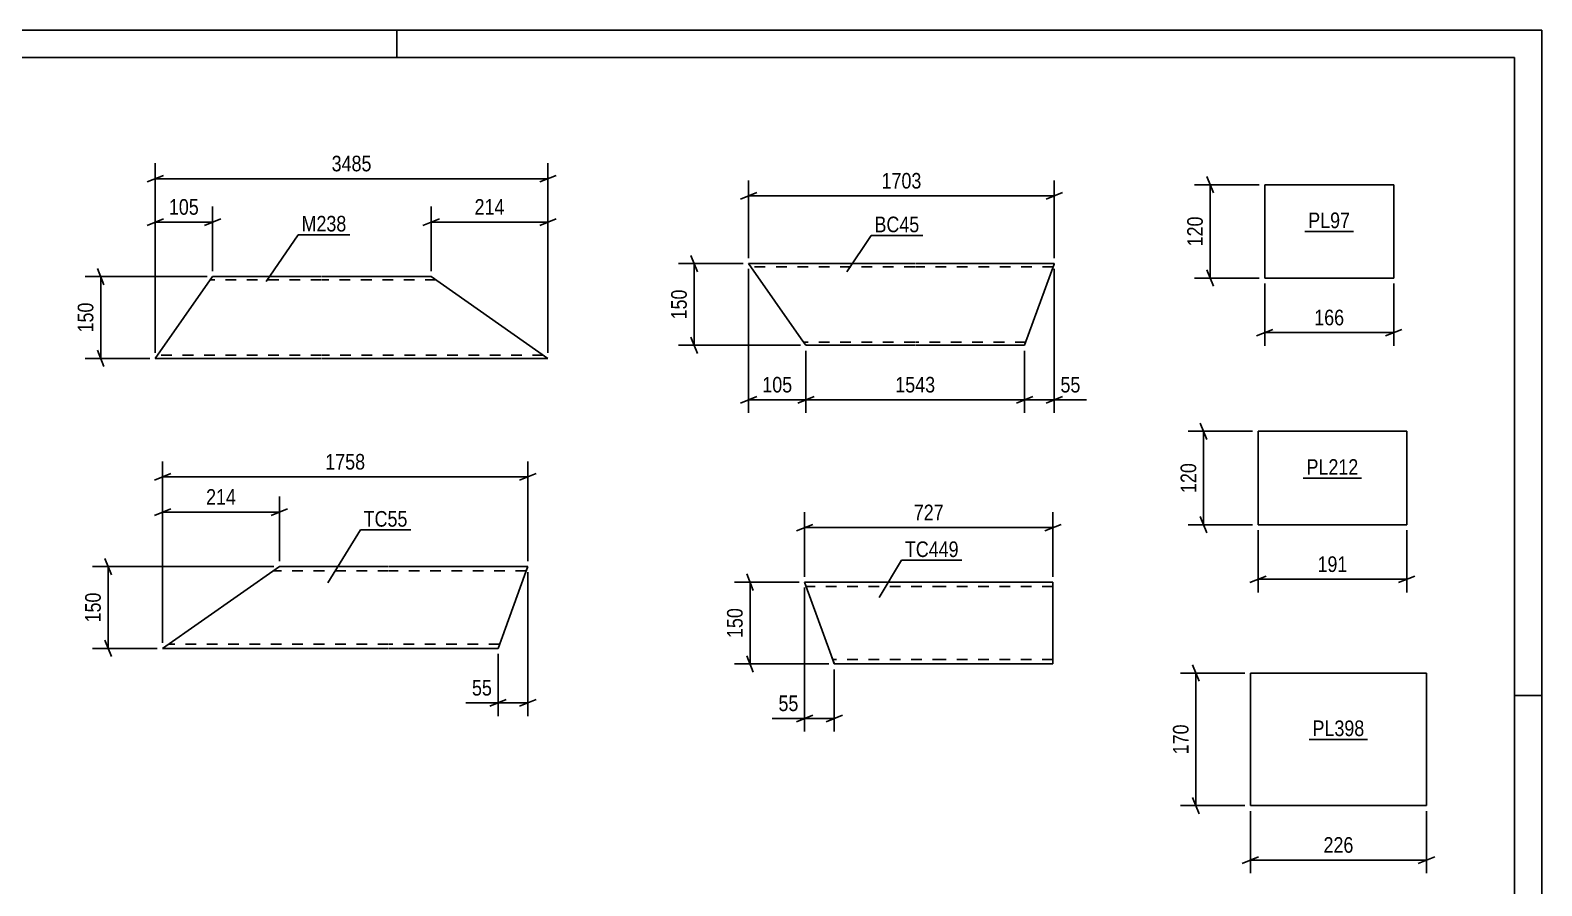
# Model space of a CAD drawing. Header units: millimetres. Extents: x 0 to 594, y 0 to 420.
# Drawn here: x 316.8 to 594, y 263.1 to 420 of the extents above; entities that cross this region are included whole.
import ezdxf

# ---------------------------------------------------------------- set-up
doc = ezdxf.new("R2010")
doc.units = ezdxf.units.MM
doc.linetypes.add('DXK_LINE_DOT2', pattern=[3.9198, 1.9599, -1.9599])
doc.styles.add('Arial Narrow', font='ARIALN.TTF', dxfattribs={"height": 0.2})

# ---------------------------------------------------------------- blocks, each defined once
blk = doc.blocks.new('Unknown-348436457-1131')
at = {"color": 5, "linetype": 'Continuous'}
for p, q in [((594, 420), (0, 420)), ((384, 415), (384, 420)), ((594, 0), (594, 420)), ((589, 415), (5, 415)), ((589, 5), (589, 415)), ((594, 298), (589, 298))]:
    blk.add_line(p, q, dxfattribs=at)
blk = doc.blocks.new('Part-348436457-7789 - 7788')
at = {"color": 2, "linetype": 'Continuous'}
for p, q in [((362.47, 321.62), (341.05, 306.62)), ((382.47, 321.62), (362.47, 321.62)), ((408.03, 321.62), (382.57, 321.62)), ((408.03, 321.62), (407.45, 320.02)), ((407.45, 320.02), (402.57, 306.62)), ((382.47, 306.62), (341.05, 306.62)), ((402.57, 306.62), (382.57, 306.62))]:
    blk.add_line(p, q, dxfattribs=at)
at = {"color": 7, "linetype": 'DXK_LINE_DOT2'}
for p, q in [((382.47, 320.82), (361.33, 320.82)), ((407.74, 320.82), (382.57, 320.82)), ((407.98, 321.5), (407.45, 320.02)), ((382.47, 307.42), (342.19, 307.42)), ((402.86, 307.42), (382.57, 307.42)), ((402.86, 307.42), (402.88, 307.48))]:
    blk.add_line(p, q, dxfattribs=at)
blk = doc.blocks.new('Part-348436457-7797 - 7796')
at = {"color": 2, "linetype": 'Continuous'}
for p, q in [((484.24, 318.77), (458.78, 318.77)), ((463.66, 305.37), (458.78, 318.77)), ((504.34, 318.77), (484.34, 318.77)), ((504.34, 318.77), (504.34, 318.65)), ((504.34, 318.65), (504.34, 303.77)), ((463.66, 305.37), (464.24, 303.77)), ((484.24, 303.77), (464.24, 303.77)), ((504.34, 303.77), (484.34, 303.77))]:
    blk.add_line(p, q, dxfattribs=at)
at = {"color": 7, "linetype": 'DXK_LINE_DOT2'}
for p, q in [((484.24, 317.97), (459.07, 317.97)), ((504.34, 317.97), (484.34, 317.97)), ((464.19, 303.89), (463.66, 305.37)), ((463.95, 304.57), (463.93, 304.63)), ((484.24, 304.57), (463.95, 304.57)), ((504.34, 304.57), (484.34, 304.57)), ((504.34, 304.57), (504.34, 304.63))]:
    blk.add_line(p, q, dxfattribs=at)
blk = doc.blocks.new('Part-348436457-7805 - 7804')
at = {"color": 2, "linetype": 'Continuous'}
for p, q in [((479.03, 377.21), (448.53, 377.21)), ((458.19, 363.41), (448.53, 377.21)), ((504.59, 377.21), (479.13, 377.21)), ((504.56, 377.12), (499.13, 362.21)), ((504.59, 377.21), (504.56, 377.12)), ((458.19, 363.41), (459.03, 362.21)), ((479.03, 362.21), (459.03, 362.21)), ((499.13, 362.21), (479.13, 362.21))]:
    blk.add_line(p, q, dxfattribs=at)
at = {"color": 7, "linetype": 'DXK_LINE_DOT2'}
for p, q in [((479.03, 376.61), (448.95, 376.61)), ((504.38, 376.61), (479.13, 376.61)), ((458.97, 362.3), (458.19, 363.41)), ((458.61, 362.81), (458.58, 362.85)), ((479.03, 362.81), (458.61, 362.81)), ((499.35, 362.81), (479.13, 362.81)), ((499.35, 362.81), (499.37, 362.85))]:
    blk.add_line(p, q, dxfattribs=at)
blk = doc.blocks.new('Part-348436457-7821 - 7820')
at = {"color": 2, "linetype": 'Continuous'}
for p, q in [((350.2, 374.81), (339.69, 359.81)), ((370.2, 374.81), (350.2, 374.81)), ((390.3, 374.81), (370.3, 374.81)), ((390.3, 374.81), (411.72, 359.81)), ((370.2, 359.81), (339.69, 359.81)), ((411.72, 359.81), (370.3, 359.81))]:
    blk.add_line(p, q, dxfattribs=at)
at = {"color": 7, "linetype": 'DXK_LINE_DOT2'}
for p, q in [((370.2, 374.21), (349.78, 374.21)), ((391.15, 374.21), (370.3, 374.21)), ((340.11, 360.41), (340.14, 360.46)), ((370.2, 360.41), (340.11, 360.41)), ((410.86, 360.41), (370.3, 360.41)), ((410.61, 360.59), (410.66, 360.55)), ((410.8, 360.46), (410.86, 360.41))]:
    blk.add_line(p, q, dxfattribs=at)
blk = doc.blocks.new('Part-348436457-7949 - 7948')
at = {"color": 2, "linetype": 'Continuous'}
for p, q in [((543.18, 374.53), (543.18, 391.67)), ((543.18, 391.67), (566.84, 391.67)), ((566.84, 391.67), (566.84, 374.53)), ((566.84, 374.53), (543.18, 374.53))]:
    blk.add_line(p, q, dxfattribs=at)
blk = doc.blocks.new('Part-348436457-7981 - 7980')
at = {"color": 2, "linetype": 'Continuous'}
for p, q in [((541.97, 346.44), (541.97, 329.29)), ((541.97, 346.44), (569.24, 346.44)), ((569.24, 346.44), (569.24, 329.29)), ((541.97, 329.29), (569.24, 329.29))]:
    blk.add_line(p, q, dxfattribs=at)
blk = doc.blocks.new('Part-348436457-7991 - 7990')
at = {"color": 2, "linetype": 'Continuous'}
for p, q in [((540.56, 277.79), (540.56, 302.08)), ((540.56, 302.08), (572.86, 302.08)), ((572.86, 302.08), (572.86, 277.79)), ((572.86, 277.79), (540.56, 277.79))]:
    blk.add_line(p, q, dxfattribs=at)
blk = doc.blocks.new('StraightDimension-348436457-8157 - 7788')
at = {"color": 7, "linetype": 'Continuous'}
for p, q in [((342.55, 338.67), (339.55, 337.47)), ((341.05, 307.62), (341.05, 340.92)), ((406.53, 337.47), (409.53, 338.67)), ((408.03, 322.62), (408.03, 340.92)), ((341.05, 338.07), (408.03, 338.07))]:
    blk.add_line(p, q, dxfattribs=at)
at = {"color": 0}
blk.add_wipeout([(378.79, 338.82), (378.79, 343.02), (370.28, 343.02), (370.28, 338.82)], dxfattribs=at)
at = {"color": 3, "style": 'Arial Narrow'}
blk.add_text('1758', height=2.863, dxfattribs=at).set_placement((370.88, 339.42))
blk = doc.blocks.new('StraightDimension-348436457-8133 - 7788')
at = {"color": 7, "linetype": 'Continuous'}
for p, q in [((408.03, 320.62), (408.03, 294.22)), ((402.57, 305.62), (402.57, 294.22)), ((401.07, 296.02), (404.07, 297.22)), ((409.53, 297.22), (406.53, 296.02)), ((402.57, 296.62), (408.03, 296.62))]:
    blk.add_line(p, q, dxfattribs=at)
at = {"color": 0}
blk.add_wipeout([(402.04, 297.37), (402.04, 301.57), (397.19, 301.57), (397.19, 297.37)], dxfattribs=at)
at = {"color": 7, "linetype": 'Continuous'}
blk.add_line((402.57, 296.62), (396.66, 296.62), dxfattribs=at)
blk.add_line((402.57, 296.62), (396.66, 296.62), dxfattribs=at)
at = {"color": 3, "style": 'Arial Narrow'}
blk.add_text('55', height=2.863, dxfattribs=at).set_placement((397.79, 297.97))
blk = doc.blocks.new('StraightDimension-348436457-8138 - 7788')
at = {"color": 7, "linetype": 'Continuous'}
for p, q in [((341.05, 307.62), (341.05, 334.47)), ((362.47, 322.62), (362.47, 334.47)), ((342.55, 332.22), (339.55, 331.02)), ((341.05, 331.62), (362.47, 331.62)), ((360.97, 331.02), (363.97, 332.22))]:
    blk.add_line(p, q, dxfattribs=at)
at = {"color": 0}
blk.add_wipeout([(355.1, 332.37), (355.1, 336.57), (348.42, 336.57), (348.42, 332.37)], dxfattribs=at)
at = {"color": 3, "style": 'Arial Narrow'}
blk.add_text('214', height=2.863, dxfattribs=at).set_placement((349.02, 332.97))
blk = doc.blocks.new('StraightDimension-348436457-8143 - 7788')
at = {"color": 7, "linetype": 'Continuous'}
for p, q in [((361.47, 321.62), (328.2, 321.62)), ((331.65, 320.12), (330.45, 323.12)), ((331.05, 306.62), (331.05, 321.62)), ((330.45, 308.12), (331.65, 305.12)), ((340.05, 306.62), (328.2, 306.62))]:
    blk.add_line(p, q, dxfattribs=at)
at = {"color": 0}
blk.add_wipeout([(330.3, 317.46), (326.1, 317.46), (326.1, 310.78), (330.3, 310.78)], dxfattribs=at)
at = {"color": 3, "style": 'Arial Narrow'}
blk.add_text('150', height=2.863, rotation=90.0002, dxfattribs=at).set_placement((329.7, 311.38))
blk = doc.blocks.new('StraightDimension-348436457-8174 - 7796')
at = {"color": 7, "linetype": 'Continuous'}
for p, q in [((458.78, 319.77), (458.78, 331.62)), ((504.34, 319.77), (504.34, 331.62)), ((460.28, 329.37), (457.28, 328.17)), ((458.78, 328.77), (504.34, 328.77)), ((502.84, 328.17), (505.84, 329.37))]:
    blk.add_line(p, q, dxfattribs=at)
at = {"color": 0}
blk.add_wipeout([(484.9, 329.52), (484.9, 333.72), (478.22, 333.72), (478.22, 329.52)], dxfattribs=at)
at = {"color": 3, "style": 'Arial Narrow'}
blk.add_text('727', height=2.863, dxfattribs=at).set_placement((478.82, 330.12))
blk = doc.blocks.new('StraightDimension-348436457-8162 - 7796')
at = {"color": 7, "linetype": 'Continuous'}
for p, q in [((458.78, 317.77), (458.78, 291.37)), ((464.24, 302.77), (464.24, 291.37)), ((457.28, 293.17), (460.28, 294.37)), ((465.74, 294.37), (462.74, 293.17)), ((458.78, 293.77), (464.24, 293.77))]:
    blk.add_line(p, q, dxfattribs=at)
at = {"color": 0}
blk.add_wipeout([(458.25, 294.52), (458.25, 298.72), (453.4, 298.72), (453.4, 294.52)], dxfattribs=at)
at = {"color": 7, "linetype": 'Continuous'}
blk.add_line((458.78, 293.77), (452.87, 293.77), dxfattribs=at)
blk.add_line((458.78, 293.77), (452.87, 293.77), dxfattribs=at)
at = {"color": 3, "style": 'Arial Narrow'}
blk.add_text('55', height=2.863, dxfattribs=at).set_placement((454, 295.12))
blk = doc.blocks.new('StraightDimension-348436457-8167 - 7796')
at = {"color": 7, "linetype": 'Continuous'}
for p, q in [((449.38, 317.27), (448.18, 320.27)), ((457.78, 318.77), (445.93, 318.77)), ((448.78, 303.77), (448.78, 318.77)), ((448.18, 305.27), (449.38, 302.27)), ((463.24, 303.77), (445.93, 303.77))]:
    blk.add_line(p, q, dxfattribs=at)
at = {"color": 0}
blk.add_wipeout([(448.03, 314.61), (443.83, 314.61), (443.83, 307.93), (448.03, 307.93)], dxfattribs=at)
at = {"color": 3, "style": 'Arial Narrow'}
blk.add_text('150', height=2.863, rotation=90.0002, dxfattribs=at).set_placement((447.43, 308.53))
blk = doc.blocks.new('StraightDimension-348436457-13075 - 7804')
at = {"color": 7, "linetype": 'Continuous'}
for p, q in [((504.59, 376.21), (504.59, 349.81)), ((499.13, 361.21), (499.13, 349.81)), ((497.63, 351.61), (500.63, 352.81)), ((499.13, 352.21), (504.59, 352.21)), ((506.09, 352.81), (503.09, 351.61))]:
    blk.add_line(p, q, dxfattribs=at)
at = {"color": 0}
blk.add_wipeout([(509.97, 352.96), (509.97, 357.16), (505.12, 357.16), (505.12, 352.96)], dxfattribs=at)
at = {"color": 7, "linetype": 'Continuous'}
blk.add_line((504.59, 352.21), (510.5, 352.21), dxfattribs=at)
blk.add_line((504.59, 352.21), (510.5, 352.21), dxfattribs=at)
at = {"color": 3, "style": 'Arial Narrow'}
blk.add_text('55', height=2.863, dxfattribs=at).set_placement((505.72, 353.56))
blk = doc.blocks.new('StraightDimension-348436457-8200 - 7804')
at = {"color": 7, "linetype": 'Continuous'}
for p, q in [((448.53, 378.21), (448.53, 392.46)), ((504.59, 378.21), (504.59, 392.46)), ((450.03, 390.21), (447.03, 389.01)), ((448.53, 389.61), (504.59, 389.61)), ((503.09, 389.01), (506.09, 390.21))]:
    blk.add_line(p, q, dxfattribs=at)
at = {"color": 0}
blk.add_wipeout([(480.82, 390.36), (480.82, 394.56), (472.31, 394.56), (472.31, 390.36)], dxfattribs=at)
at = {"color": 3, "style": 'Arial Narrow'}
blk.add_text('1703', height=2.863, dxfattribs=at).set_placement((472.91, 390.96))
blk = doc.blocks.new('StraightDimension-348436457-13196 - 7804')
at = {"color": 7, "linetype": 'Continuous'}
for p, q in [((447.53, 377.21), (435.68, 377.21)), ((439.13, 375.71), (437.93, 378.71)), ((438.53, 362.21), (438.53, 377.21)), ((437.93, 363.71), (439.13, 360.71)), ((458.03, 362.21), (435.68, 362.21))]:
    blk.add_line(p, q, dxfattribs=at)
at = {"color": 0}
blk.add_wipeout([(437.78, 373.05), (433.58, 373.05), (433.58, 366.36), (437.78, 366.36)], dxfattribs=at)
at = {"color": 3, "style": 'Arial Narrow'}
blk.add_text('150', height=2.863, rotation=90.0002, dxfattribs=at).set_placement((437.18, 366.96))
blk = doc.blocks.new('StraightDimension-348436457-13076 - 7804')
at = {"color": 7, "linetype": 'Continuous'}
for p, q in [((459.03, 361.21), (459.03, 349.81)), ((499.13, 361.21), (499.13, 349.81)), ((460.53, 352.81), (457.53, 351.61)), ((459.03, 352.21), (499.13, 352.21)), ((497.63, 351.61), (500.63, 352.81))]:
    blk.add_line(p, q, dxfattribs=at)
at = {"color": 0}
blk.add_wipeout([(483.34, 352.96), (483.34, 357.16), (474.83, 357.16), (474.83, 352.96)], dxfattribs=at)
at = {"color": 3, "style": 'Arial Narrow'}
blk.add_text('1543', height=2.863, dxfattribs=at).set_placement((475.43, 353.56))
blk = doc.blocks.new('StraightDimension-348436457-13077 - 7804')
at = {"color": 7, "linetype": 'Continuous'}
for p, q in [((448.53, 376.21), (448.53, 349.81)), ((459.03, 361.21), (459.03, 349.81)), ((447.03, 351.61), (450.03, 352.81)), ((448.53, 352.21), (459.03, 352.21)), ((460.53, 352.81), (457.53, 351.61))]:
    blk.add_line(p, q, dxfattribs=at)
at = {"color": 0}
blk.add_wipeout([(457.12, 352.96), (457.12, 357.16), (450.44, 357.16), (450.44, 352.96)], dxfattribs=at)
at = {"color": 3, "style": 'Arial Narrow'}
blk.add_text('105', height=2.863, dxfattribs=at).set_placement((451.04, 353.56))
blk = doc.blocks.new('StraightDimension-348436457-8218 - 7820')
at = {"color": 7, "linetype": 'Continuous'}
for p, q in [((391.8, 385.41), (388.8, 384.21)), ((390.3, 375.81), (390.3, 387.66)), ((410.22, 384.21), (413.22, 385.41)), ((411.72, 360.81), (411.72, 387.66)), ((390.3, 384.81), (411.72, 384.81))]:
    blk.add_line(p, q, dxfattribs=at)
at = {"color": 0}
blk.add_wipeout([(404.35, 385.56), (404.35, 389.76), (397.66, 389.76), (397.66, 385.56)], dxfattribs=at)
at = {"color": 3, "style": 'Arial Narrow'}
blk.add_text('214', height=2.863, dxfattribs=at).set_placement((398.26, 386.16))
blk = doc.blocks.new('StraightDimension-348436457-8238 - 7820')
at = {"color": 7, "linetype": 'Continuous'}
for p, q in [((339.69, 360.81), (339.69, 395.62)), ((411.72, 360.81), (411.72, 395.62)), ((341.19, 393.37), (338.19, 392.17)), ((339.69, 392.77), (411.72, 392.77)), ((410.22, 392.17), (413.22, 393.37))]:
    blk.add_line(p, q, dxfattribs=at)
at = {"color": 0}
blk.add_wipeout([(379.96, 393.52), (379.96, 397.72), (371.45, 397.72), (371.45, 393.52)], dxfattribs=at)
at = {"color": 3, "style": 'Arial Narrow'}
blk.add_text('3485', height=2.863, dxfattribs=at).set_placement((372.05, 394.12))
blk = doc.blocks.new('StraightDimension-348436457-8222 - 7820')
at = {"color": 7, "linetype": 'Continuous'}
for p, q in [((338.19, 384.21), (341.19, 385.41)), ((339.69, 360.81), (339.69, 387.66)), ((351.7, 385.41), (348.7, 384.21)), ((350.2, 375.81), (350.2, 387.66)), ((339.69, 384.81), (350.2, 384.81))]:
    blk.add_line(p, q, dxfattribs=at)
at = {"color": 0}
blk.add_wipeout([(348.29, 385.56), (348.29, 389.76), (341.6, 389.76), (341.6, 385.56)], dxfattribs=at)
at = {"color": 3, "style": 'Arial Narrow'}
blk.add_text('105', height=2.863, dxfattribs=at).set_placement((342.2, 386.16))
blk = doc.blocks.new('StraightDimension-348436457-8232 - 7820')
at = {"color": 7, "linetype": 'Continuous'}
for p, q in [((349.2, 374.81), (326.84, 374.81)), ((330.29, 373.31), (329.09, 376.31)), ((329.69, 359.81), (329.69, 374.81)), ((329.09, 361.31), (330.29, 358.31)), ((338.69, 359.81), (326.84, 359.81))]:
    blk.add_line(p, q, dxfattribs=at)
at = {"color": 0}
blk.add_wipeout([(328.94, 370.65), (324.74, 370.65), (324.74, 363.97), (328.94, 363.97)], dxfattribs=at)
at = {"color": 3, "style": 'Arial Narrow'}
blk.add_text('150', height=2.863, rotation=90.0002, dxfattribs=at).set_placement((328.34, 364.57))
blk = doc.blocks.new('StraightDimension-348436457-8514 - 7948')
at = {"color": 7, "linetype": 'Continuous'}
for p, q in [((542.18, 391.67), (530.33, 391.67)), ((533.78, 390.17), (532.58, 393.17)), ((533.18, 374.53), (533.18, 391.67)), ((542.18, 374.53), (530.33, 374.53)), ((532.58, 376.03), (533.78, 373.03))]:
    blk.add_line(p, q, dxfattribs=at)
at = {"color": 0}
blk.add_wipeout([(532.43, 386.44), (528.23, 386.44), (528.23, 379.76), (532.43, 379.76)], dxfattribs=at)
at = {"color": 3, "style": 'Arial Narrow'}
blk.add_text('120', height=2.863, rotation=90.0002, dxfattribs=at).set_placement((531.83, 380.36))
blk = doc.blocks.new('StraightDimension-348436457-8518 - 7948')
at = {"color": 7, "linetype": 'Continuous'}
for p, q in [((543.18, 373.53), (543.18, 362.13)), ((566.84, 373.53), (566.84, 362.13)), ((544.68, 365.13), (541.68, 363.93)), ((543.18, 364.53), (566.84, 364.53)), ((565.34, 363.93), (568.34, 365.13))]:
    blk.add_line(p, q, dxfattribs=at)
at = {"color": 0}
blk.add_wipeout([(558.35, 365.28), (558.35, 369.48), (551.67, 369.48), (551.67, 365.28)], dxfattribs=at)
at = {"color": 3, "style": 'Arial Narrow'}
blk.add_text('166', height=2.863, dxfattribs=at).set_placement((552.27, 365.88))
blk = doc.blocks.new('StraightDimension-348436457-8552 - 7980')
at = {"color": 7, "linetype": 'Continuous'}
for p, q in [((532.57, 344.94), (531.37, 347.94)), ((540.97, 346.44), (529.12, 346.44)), ((531.97, 329.29), (531.97, 346.44)), ((531.37, 330.79), (532.57, 327.79)), ((540.97, 329.29), (529.12, 329.29))]:
    blk.add_line(p, q, dxfattribs=at)
at = {"color": 0}
blk.add_wipeout([(531.22, 341.21), (527.02, 341.21), (527.02, 334.52), (531.22, 334.52)], dxfattribs=at)
at = {"color": 3, "style": 'Arial Narrow'}
blk.add_text('120', height=2.863, rotation=90.0002, dxfattribs=at).set_placement((530.62, 335.12))
blk = doc.blocks.new('StraightDimension-348436457-8556 - 7980')
at = {"color": 7, "linetype": 'Continuous'}
for p, q in [((541.97, 328.29), (541.97, 316.89)), ((569.24, 328.29), (569.24, 316.89)), ((543.47, 319.89), (540.47, 318.69)), ((541.97, 319.29), (569.24, 319.29)), ((567.74, 318.69), (570.74, 319.89))]:
    blk.add_line(p, q, dxfattribs=at)
at = {"color": 0}
blk.add_wipeout([(558.95, 320.04), (558.95, 324.24), (552.27, 324.24), (552.27, 320.04)], dxfattribs=at)
at = {"color": 3, "style": 'Arial Narrow'}
blk.add_text('191', height=2.863, dxfattribs=at).set_placement((552.87, 320.64))
blk = doc.blocks.new('StraightDimension-348436457-8560 - 7990')
at = {"color": 7, "linetype": 'Continuous'}
for p, q in [((531.16, 300.58), (529.96, 303.58)), ((539.56, 302.08), (527.71, 302.08)), ((530.56, 277.79), (530.56, 302.08)), ((539.56, 277.79), (527.71, 277.79)), ((529.96, 279.29), (531.16, 276.29))]:
    blk.add_line(p, q, dxfattribs=at)
at = {"color": 0}
blk.add_wipeout([(529.81, 293.28), (525.61, 293.28), (525.61, 286.6), (529.81, 286.6)], dxfattribs=at)
at = {"color": 3, "style": 'Arial Narrow'}
blk.add_text('170', height=2.863, rotation=90.0002, dxfattribs=at).set_placement((529.21, 287.2))
blk = doc.blocks.new('StraightDimension-348436457-8564 - 7990')
at = {"color": 7, "linetype": 'Continuous'}
for p, q in [((540.56, 276.79), (540.56, 265.39)), ((572.86, 276.79), (572.86, 265.39)), ((542.06, 268.39), (539.06, 267.19)), ((540.56, 267.79), (572.86, 267.79)), ((571.36, 267.19), (574.36, 268.39))]:
    blk.add_line(p, q, dxfattribs=at)
at = {"color": 0}
blk.add_wipeout([(560.05, 268.54), (560.05, 272.74), (553.37, 272.74), (553.37, 268.54)], dxfattribs=at)
at = {"color": 3, "style": 'Arial Narrow'}
blk.add_text('226', height=2.863, dxfattribs=at).set_placement((553.97, 269.14))
blk = doc.blocks.new('Mark-348436457-8944 - 7788')
at = {"color": 0}
blk.add_wipeout([(385.95, 328.95), (385.95, 331.95), (377.92, 331.95), (377.92, 328.95)], dxfattribs=at)
blk.add_wipeout([(385.95, 328.95), (385.95, 331.95), (377.92, 331.95), (377.92, 328.95)], dxfattribs=at)
at = {"color": 30, "linetype": 'Continuous'}
for p, q in [((371.38, 318.65), (377.32, 328.35)), ((377.32, 328.35), (386.55, 328.35))]:
    blk.add_line(p, q, dxfattribs=at)
at = {"color": 3, "style": 'Arial Narrow'}
blk.add_text('TC55', height=2.863, dxfattribs=at).set_placement((377.92, 328.95))
blk = doc.blocks.new('Mark-348436457-13360 - 7796')
at = {"color": 0}
blk.add_wipeout([(487.05, 323.38), (487.05, 326.38), (477.19, 326.38), (477.19, 323.38)], dxfattribs=at)
blk.add_wipeout([(487.05, 323.38), (487.05, 326.38), (477.19, 326.38), (477.19, 323.38)], dxfattribs=at)
at = {"color": 30, "linetype": 'Continuous'}
for p, q in [((472.47, 315.94), (476.59, 322.78)), ((476.59, 322.78), (487.65, 322.78))]:
    blk.add_line(p, q, dxfattribs=at)
at = {"color": 3, "style": 'Arial Narrow'}
blk.add_text('TC449', height=2.863, dxfattribs=at).set_placement((477.19, 323.38))
blk = doc.blocks.new('Mark-348436457-8947 - 7804')
at = {"color": 0}
blk.add_wipeout([(479.85, 382.95), (479.85, 385.95), (471.62, 385.95), (471.62, 382.95)], dxfattribs=at)
blk.add_wipeout([(479.85, 382.95), (479.85, 385.95), (471.62, 385.95), (471.62, 382.95)], dxfattribs=at)
at = {"color": 30, "linetype": 'Continuous'}
for p, q in [((466.53, 375.7), (471.02, 382.35)), ((471.02, 382.35), (480.45, 382.35))]:
    blk.add_line(p, q, dxfattribs=at)
at = {"color": 3, "style": 'Arial Narrow'}
blk.add_text('BC45', height=2.863, dxfattribs=at).set_placement((471.62, 382.95))
blk = doc.blocks.new('Mark-348436457-8953 - 7820')
at = {"color": 0}
blk.add_wipeout([(374.76, 383.09), (374.76, 386.09), (366.53, 386.09), (366.53, 383.09)], dxfattribs=at)
blk.add_wipeout([(374.76, 383.09), (374.76, 386.09), (366.53, 386.09), (366.53, 383.09)], dxfattribs=at)
at = {"color": 30, "linetype": 'Continuous'}
for p, q in [((360.03, 373.9), (365.93, 382.49)), ((365.93, 382.49), (375.36, 382.49))]:
    blk.add_line(p, q, dxfattribs=at)
at = {"color": 3, "style": 'Arial Narrow'}
blk.add_text('M238', height=2.863, dxfattribs=at).set_placement((366.53, 383.09))
blk = doc.blocks.new('Mark-348436457-8993 - 7948')
at = {"color": 0}
blk.add_wipeout([(558.85, 383.7), (558.85, 386.7), (551.17, 386.7), (551.17, 383.7)], dxfattribs=at)
blk.add_wipeout([(558.85, 383.7), (558.85, 386.7), (551.17, 386.7), (551.17, 383.7)], dxfattribs=at)
at = {"color": 30, "linetype": 'Continuous'}
blk.add_line((550.57, 383.1), (559.45, 383.1), dxfattribs=at)
at = {"color": 3, "style": 'Arial Narrow'}
blk.add_text('PL97', height=2.863, dxfattribs=at).set_placement((551.17, 383.7))
blk = doc.blocks.new('Mark-348436457-9005 - 7980')
at = {"color": 0}
blk.add_wipeout([(560.36, 338.46), (560.36, 341.46), (550.86, 341.46), (550.86, 338.46)], dxfattribs=at)
blk.add_wipeout([(560.36, 338.46), (560.36, 341.46), (550.86, 341.46), (550.86, 338.46)], dxfattribs=at)
at = {"color": 30, "linetype": 'Continuous'}
blk.add_line((550.26, 337.86), (560.96, 337.86), dxfattribs=at)
at = {"color": 3, "style": 'Arial Narrow'}
blk.add_text('PL212', height=2.863, dxfattribs=at).set_placement((550.86, 338.46))
blk = doc.blocks.new('Mark-348436457-9008 - 7990')
at = {"color": 0}
blk.add_wipeout([(561.46, 290.54), (561.46, 293.54), (551.96, 293.54), (551.96, 290.54)], dxfattribs=at)
blk.add_wipeout([(561.46, 290.54), (561.46, 293.54), (551.96, 293.54), (551.96, 290.54)], dxfattribs=at)
at = {"color": 30, "linetype": 'Continuous'}
blk.add_line((551.36, 289.94), (562.06, 289.94), dxfattribs=at)
at = {"color": 3, "style": 'Arial Narrow'}
blk.add_text('PL398', height=2.863, dxfattribs=at).set_placement((551.96, 290.54))

msp = doc.modelspace()

# ---------------------------------------------------------------- block references
for name in ['Unknown-348436457-1131', 'Part-348436457-7949 - 7948', 'Part-348436457-7805 - 7804', 'Part-348436457-7821 - 7820', 'Part-348436457-7981 - 7980', 'Part-348436457-7789 - 7788', 'Part-348436457-7797 - 7796', 'Part-348436457-7991 - 7990']:
    msp.add_blockref(name, (0, 0))

# ---------------------------------------------------------------- next in the draw order: block references
for name in ['StraightDimension-348436457-8200 - 7804', 'StraightDimension-348436457-8514 - 7948', 'StraightDimension-348436457-8218 - 7820', 'Mark-348436457-8993 - 7948', 'StraightDimension-348436457-13075 - 7804', 'StraightDimension-348436457-8552 - 7980', 'StraightDimension-348436457-8157 - 7788', 'Mark-348436457-9005 - 7980', 'StraightDimension-348436457-8174 - 7796', 'StraightDimension-348436457-8162 - 7796', 'StraightDimension-348436457-8560 - 7990', 'Mark-348436457-9008 - 7990']:
    msp.add_blockref(name, (0, 0))

# ---------------------------------------------------------------- next in the draw order: block references
for name in ['StraightDimension-348436457-8238 - 7820', 'Mark-348436457-8947 - 7804', 'StraightDimension-348436457-13196 - 7804', 'StraightDimension-348436457-8518 - 7948', 'StraightDimension-348436457-8138 - 7788', 'Mark-348436457-8944 - 7788', 'StraightDimension-348436457-8556 - 7980', 'Mark-348436457-13360 - 7796', 'StraightDimension-348436457-8133 - 7788', 'StraightDimension-348436457-8167 - 7796', 'StraightDimension-348436457-8564 - 7990']:
    msp.add_blockref(name, (0, 0))

# ---------------------------------------------------------------- next in the draw order: block references
for name in ['StraightDimension-348436457-8222 - 7820', 'Mark-348436457-8953 - 7820', 'StraightDimension-348436457-13076 - 7804', 'StraightDimension-348436457-8143 - 7788']:
    msp.add_blockref(name, (0, 0))

# ---------------------------------------------------------------- next in the draw order: block references
for name in ['StraightDimension-348436457-8232 - 7820', 'StraightDimension-348436457-13077 - 7804']:
    msp.add_blockref(name, (0, 0))

doc.saveas('drawing.dxf')
